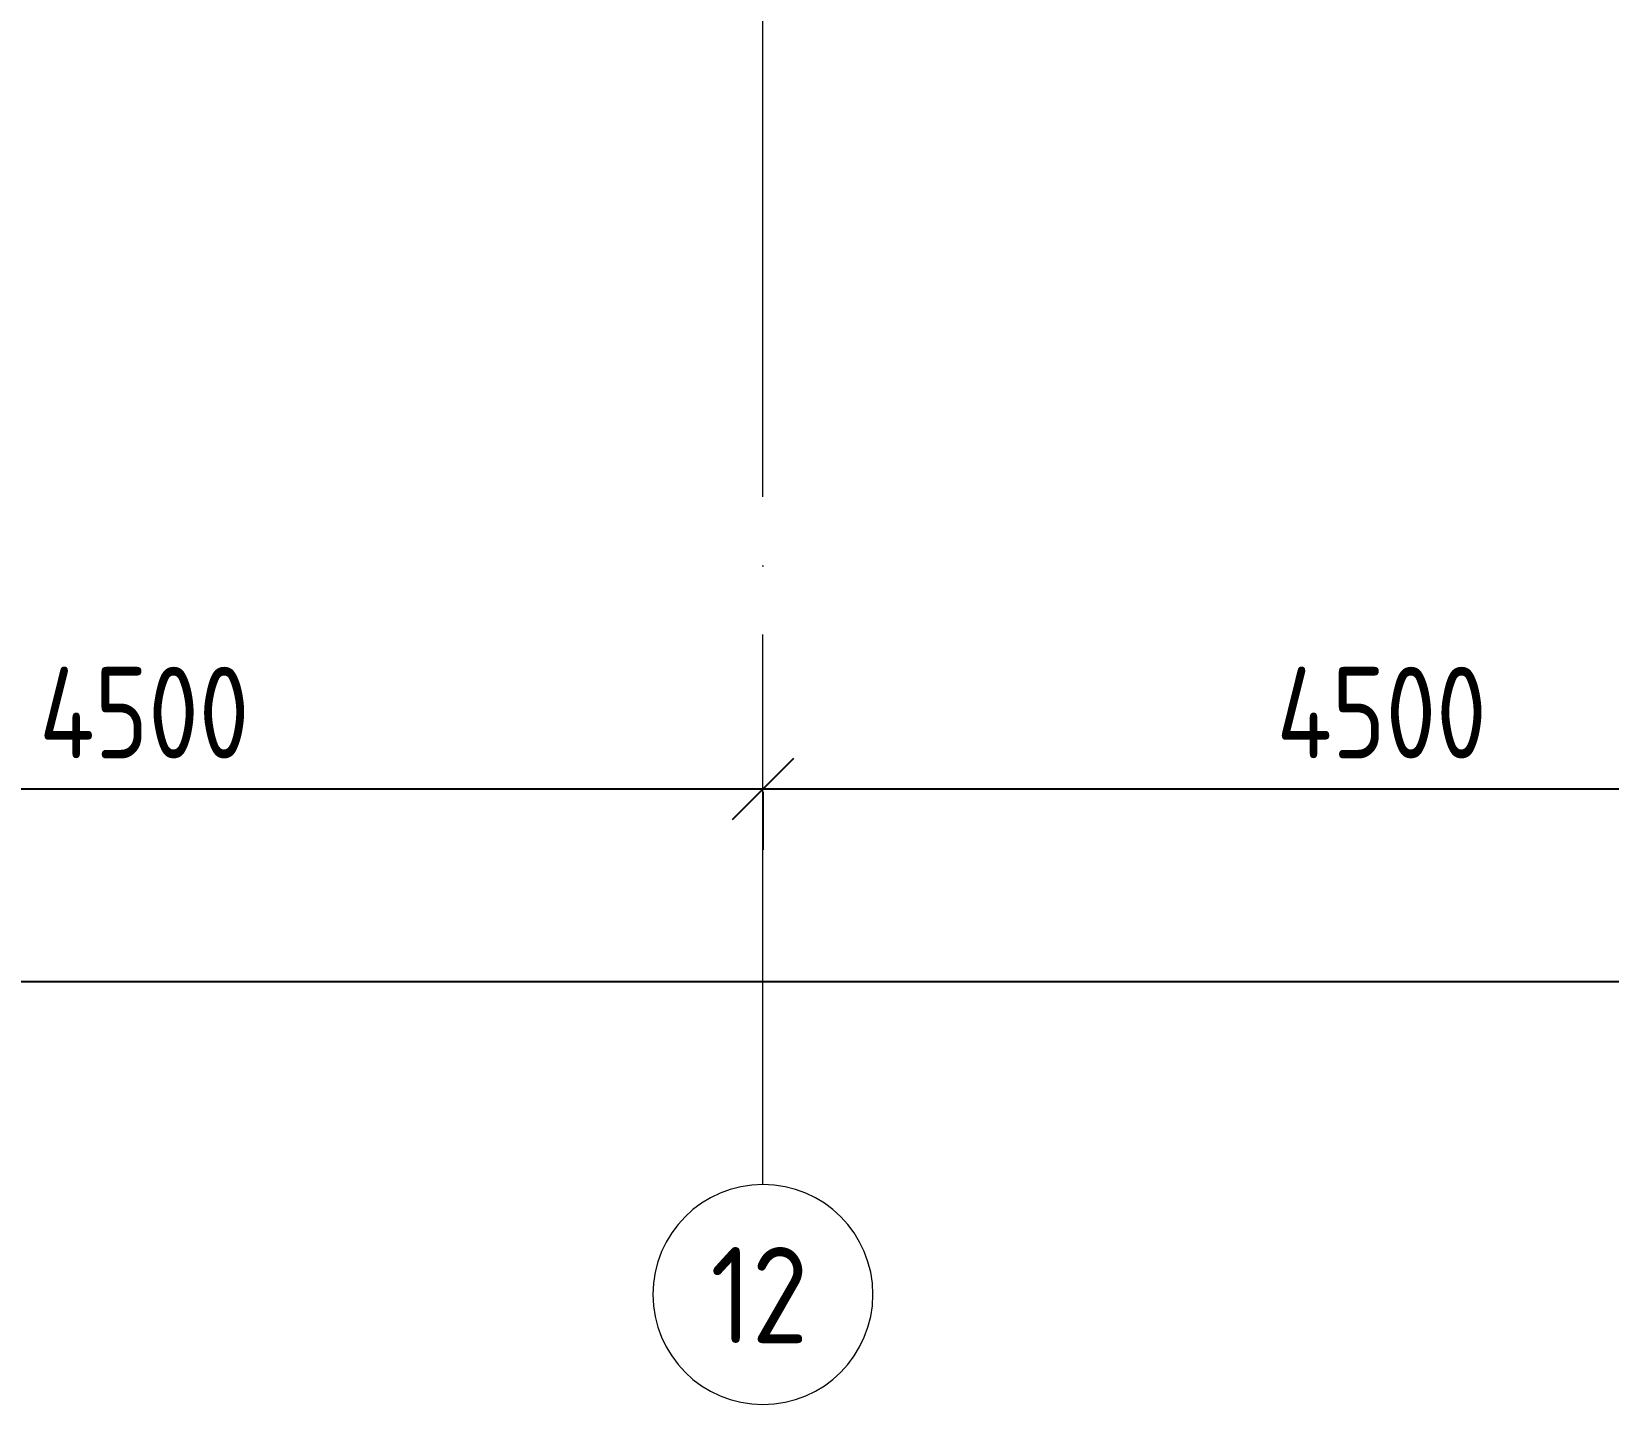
# Model space of a CAD drawing. Header units: millimetres. Extents: x -68946 to 690821, y -552984 to 293768.
# Drawn here: x 44202 to 49937, y -221364 to -216371 of the extents above; entities that cross this region are included whole.
import ezdxf

# ---------------------------------------------------------------- set-up
doc = ezdxf.new("R2010")
doc.units = ezdxf.units.MM
doc.linetypes.add('ADSK_Линия сетки', pattern=[2500, 2000, -250, 0, -250])
doc.layers.get('Defpoints').update_dxf_attribs({"color": 250})
for name, color, linetype, lineweight in [('A-____-____-DIMS', 250, 'Continuous', 9), ('S-GRID-____-IDEN', 250, 'Continuous', 9), ('S-GRID-____-OTLN', 250, 'Continuous', 9)]:
    doc.layers.add(name, color=color, linetype=linetype, lineweight=lineweight)
doc.styles.add('GOST Common', font='', dxfattribs={"width": 0.9, "height": 350})
doc.styles.get("Standard").update_dxf_attribs({"font": 'ГОСТ тип А.ttf'})
doc.styles.get('GOST Common').set_extended_font_data('GOST Common')
doc.dimstyles.new('А3', dxfattribs={"dimtxt": 333, "dimasz": 222, "dimexe": 222, "dimexo": 111, "dimgap": 111, "dimtad": 1, "dimtoh": 1, "dimdec": 0, "dimrnd": 0.0015, "dimzin": 0, "dimdsep": 46, "dimtxsty": 'Standard', "dimblk": 'OBLIQUE', "dimcen": 0, "dimclrd": 7, "dimclre": 7, "dimclrt": 7, "dimadec": 0, "dimazin": 0, "dimtfac": 1, "dimtdec": 0, "dimtofl": 0, "dimtmove": 0, "dimatfit": 3, "dimfxl": 1, "dimtolj": 1, "dimtzin": 0, "dimarcsym": 0})

# ---------------------------------------------------------------- blocks, each defined once
blk = doc.blocks.new('Ось сетки - Круг_Ø8 мм-39983606-АР1_Маркировочный план 3 этажа')
at = {"layer": 'S-GRID-____-IDEN'}
for start, end in [(360, 180), (180, 360)]:
    blk.add_arc((0, 0), 4, start, end, dxfattribs=at)
blk = doc.blocks.new('_Oblique')
at = {"color": 0, "linetype": 'ByBlock', "lineweight": -2}
blk.add_line((-0.5, -0.5), (0.5, 0.5), dxfattribs=at)
blk = doc.blocks.new('*D3082')
at = {"layer": 'A-____-____-DIMS', "color": 7, "lineweight": -2, "transparency": 16777216}
for p, q in [((42361.8, -219125.4), (46861.8, -219125.4)), ((42361.8, -219136.4), (42361.8, -219347.4)), ((46861.8, -219136.4), (46861.8, -219347.4))]:
    blk.add_line(p, q, dxfattribs=at)
at = {"layer": 'Defpoints', "color": 0, "lineweight": 30, "transparency": 16777216}
for p in [(42361.8, -219025.4), (46861.8, -219025.4), (46861.8, -219125.4)]:
    blk.add_point(p, dxfattribs=at)
at = {"layer": 'A-____-____-DIMS', "color": 7, "lineweight": -2, "transparency": 16777216, "xscale": 222, "yscale": 222, "zscale": 222, "rotation": 180}
blk.add_blockref('_Oblique', (42361.8, -219125.4), dxfattribs=at)
at = {"layer": 'A-____-____-DIMS', "color": 7, "lineweight": -2, "transparency": 16777216, "xscale": 222, "yscale": 222, "zscale": 222}
blk.add_blockref('_Oblique', (46861.8, -219125.4), dxfattribs=at)
at = {"layer": 'A-____-____-DIMS', "color": 7, "transparency": 16777216, "insert": (44611.8, -218847.9), "char_height": 333, "width": 2.567, "attachment_point": 5}
blk.add_mtext('\\A1;4500', dxfattribs=at)
blk = doc.blocks.new('*D3083')
at = {"layer": 'A-____-____-DIMS', "color": 7, "lineweight": -2, "transparency": 16777216}
for p, q in [((46861.8, -219125.4), (51361.8, -219125.4)), ((46861.8, -219136.4), (46861.8, -219347.4)), ((51361.8, -219136.4), (51361.8, -219347.4))]:
    blk.add_line(p, q, dxfattribs=at)
at = {"layer": 'Defpoints', "color": 0, "lineweight": 30, "transparency": 16777216}
for p in [(46861.8, -219025.4), (51361.8, -219025.4), (51361.8, -219125.4)]:
    blk.add_point(p, dxfattribs=at)
at = {"layer": 'A-____-____-DIMS', "color": 7, "lineweight": -2, "transparency": 16777216, "xscale": 222, "yscale": 222, "zscale": 222, "rotation": 180}
blk.add_blockref('_Oblique', (46861.8, -219125.4), dxfattribs=at)
at = {"layer": 'A-____-____-DIMS', "color": 7, "lineweight": -2, "transparency": 16777216, "xscale": 222, "yscale": 222, "zscale": 222}
blk.add_blockref('_Oblique', (51361.8, -219125.4), dxfattribs=at)
at = {"layer": 'A-____-____-DIMS', "color": 7, "transparency": 16777216, "insert": (49111.8, -218847.9), "char_height": 333, "width": 2.567, "attachment_point": 5}
blk.add_mtext('\\A1;4500', dxfattribs=at)
blk = doc.blocks.new('*D3065')
at = {"layer": 'A-____-____-DIMS', "color": 7, "lineweight": -2, "transparency": 16777216}
for p, q in [((-3188.2, -219825.4), (65961.8, -219825.4)), ((-3188.2, -219836.4), (-3188.2, -220047.4)), ((65961.8, -219836.4), (65961.8, -220047.4))]:
    blk.add_line(p, q, dxfattribs=at)
at = {"layer": 'Defpoints', "color": 0, "lineweight": 30, "transparency": 16777216}
for p in [(-3188.2, -219725.4), (65961.8, -219725.4), (65961.8, -219825.4)]:
    blk.add_point(p, dxfattribs=at)
at = {"layer": 'A-____-____-DIMS', "color": 7, "lineweight": -2, "transparency": 16777216, "xscale": 222, "yscale": 222, "zscale": 222, "rotation": 180}
blk.add_blockref('_Oblique', (-3188.2, -219825.4), dxfattribs=at)
at = {"layer": 'A-____-____-DIMS', "color": 7, "lineweight": -2, "transparency": 16777216, "xscale": 222, "yscale": 222, "zscale": 222}
blk.add_blockref('_Oblique', (65961.8, -219825.4), dxfattribs=at)
at = {"layer": 'A-____-____-DIMS', "color": 7, "transparency": 16777216, "insert": (31386.8, -219547.9), "char_height": 333, "width": 2.919, "attachment_point": 5}
blk.add_mtext('\\A1;69150', dxfattribs=at)

msp = doc.modelspace()

# ---------------------------------------------------------------- linework, layer by layer
at = {"layer": 'S-GRID-____-OTLN', "color": 18, "linetype": 'ADSK_Линия сетки', "true_color": 0x000000}
msp.add_line((46861.7763, -220563.733), (46861.7763, -199653.1503), dxfattribs=at)

# ---------------------------------------------------------------- block references
at = {"layer": 'S-GRID-____-IDEN', "color": 18, "true_color": 0x000000, "xscale": 99.99999999999993, "yscale": 99.99999999999993, "zscale": 99.99999999999993}
msp.add_blockref('Ось сетки - Круг_Ø8 мм-39983606-АР1_Маркировочный план 3 этажа', (46861.7763, -220963.733), dxfattribs=at)

# ---------------------------------------------------------------- texts
at = {"layer": 'S-GRID-____-IDEN', "color": 18, "true_color": 0x000000, "insert": (46670.5957, -220791.1996), "char_height": 350, "width": 461.772, "attachment_point": 1, "style": 'GOST Common'}
msp.add_mtext('12', dxfattribs=at)

# ---------------------------------------------------------------- dimensions: what is measured, and where the dimension line sits
at = {"layer": 'A-____-____-DIMS', "color": 18, "true_color": 0x000000}
for base, p1, p2, picture, middle in [((46861.7763, -219125.3642), (42361.7763, -219025.3793), (46861.7763, -219025.3793), '*D3082', (44611.7763, -218847.8642)), ((51361.7763, -219125.3642), (46861.7763, -219025.3793), (51361.7763, -219025.3793), '*D3083', (49111.7763, -218847.8642)), ((65961.7763, -219825.3642), (-3188.2237, -219725.3793), (65961.7763, -219725.3793), '*D3065', (31386.7763, -219547.8642))]:
    dim = msp.add_linear_dim(base=base, p1=p1, p2=p2, dimstyle='А3', dxfattribs=at)
    dim.commit()
    dim.dimension.update_dxf_attribs({"geometry": picture, "text_midpoint": middle})

doc.saveas('drawing.dxf')
